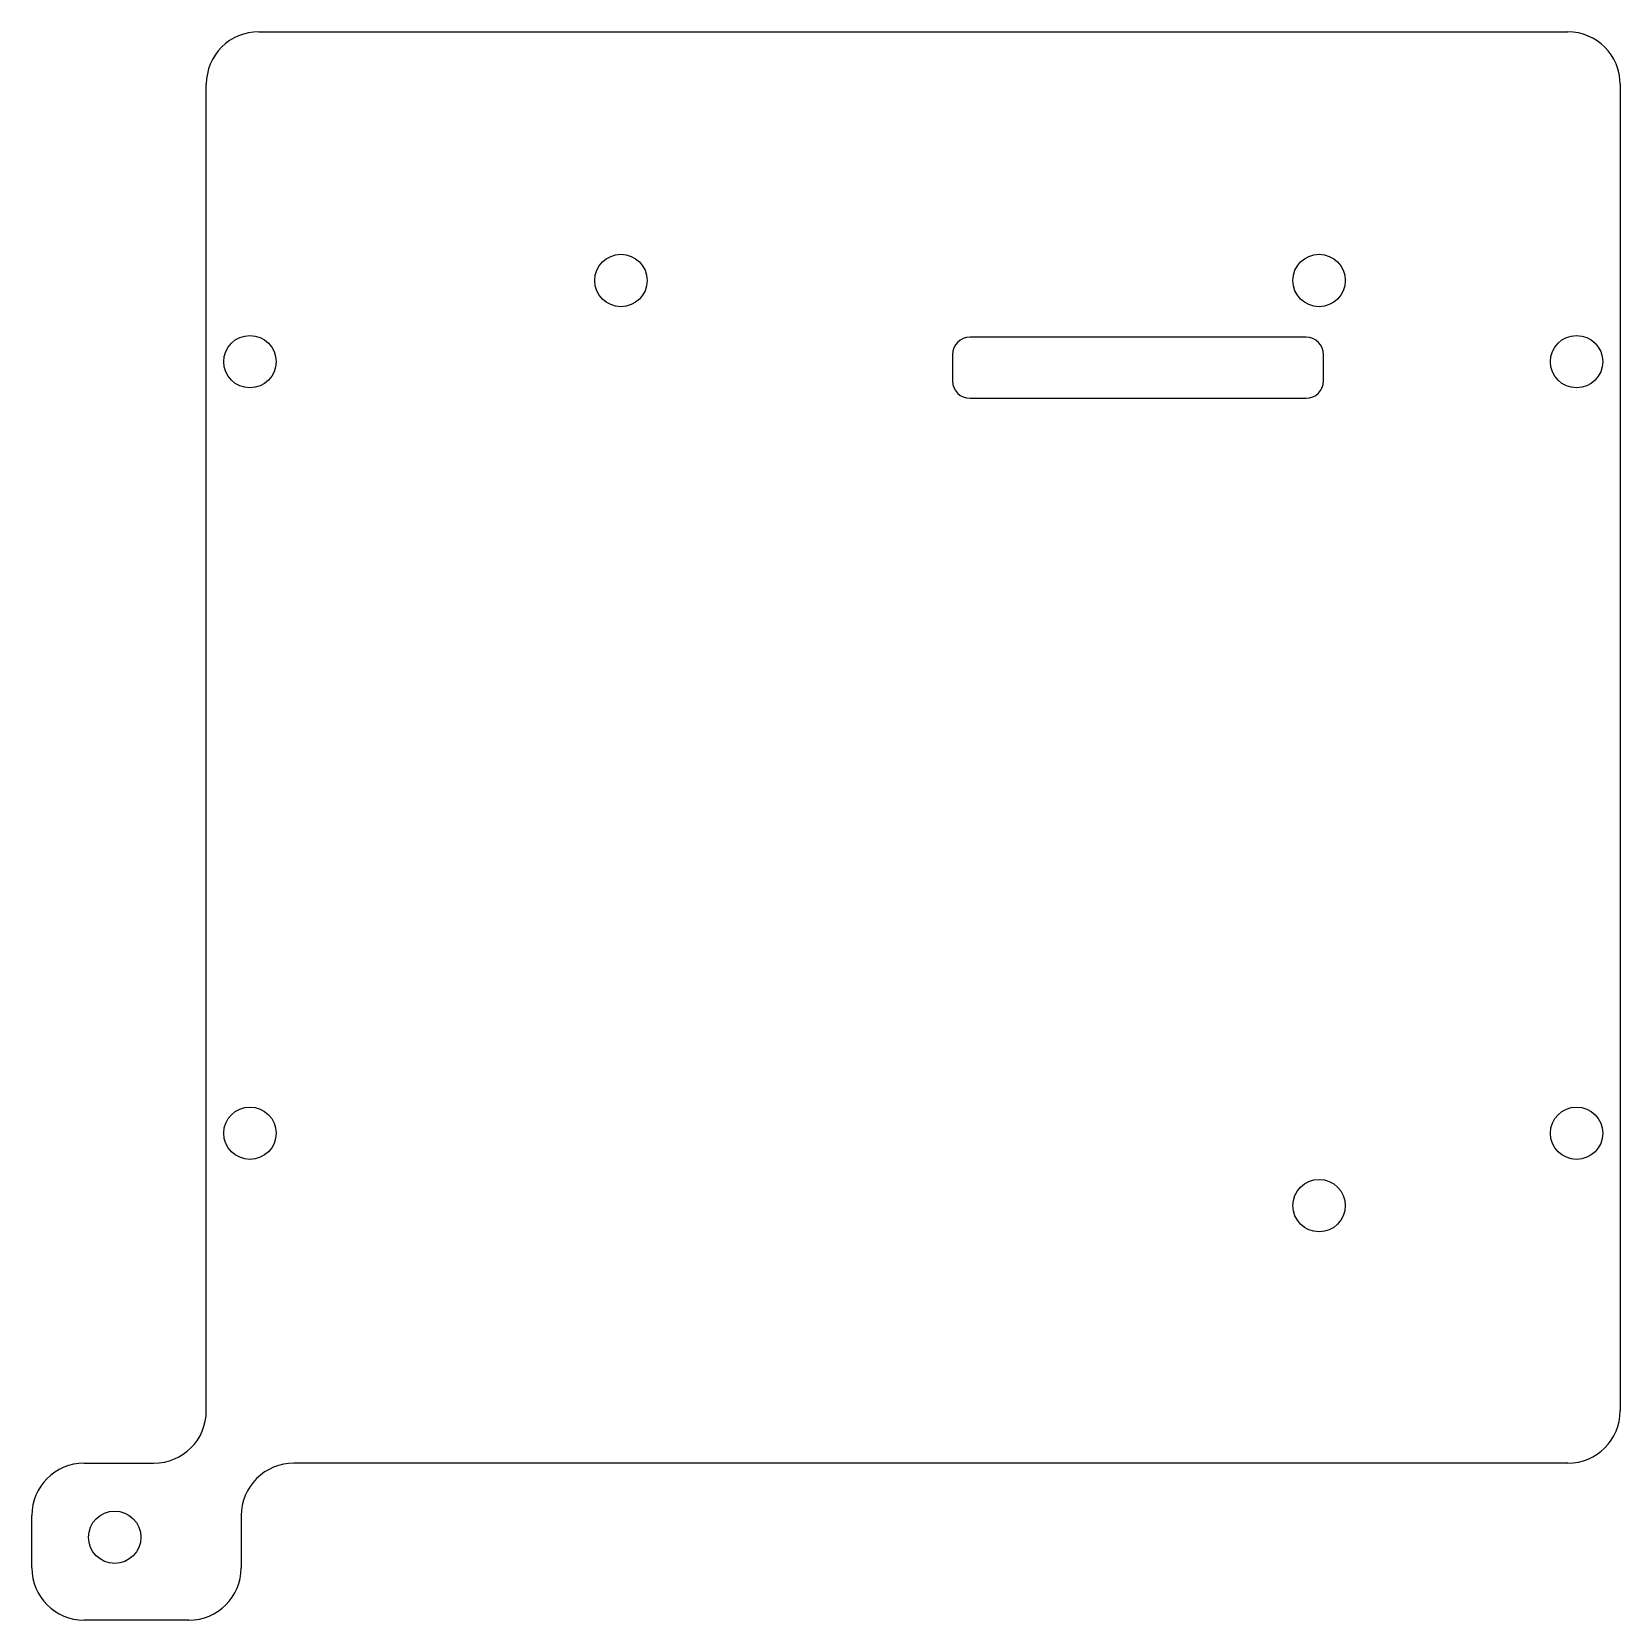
# Model space of a CAD drawing. Header units: millimetres. Extents: x 0 to 91, y 0 to 91.
import ezdxf

# ---------------------------------------------------------------- set-up
doc = ezdxf.new("R2010")
doc.units = ezdxf.units.MM
doc.layers.get('0').update_dxf_attribs({"lineweight": 25, "true_color": 0xffffff})

msp = doc.modelspace()

# ---------------------------------------------------------------- linework, layer by layer
for p, q in [((13, 91), (88, 90.992)), ((10, 12), (10, 88)), ((91, 87.992), (91, 11.992)), ((73, 73.5), (53.75, 73.5)), ((52.75, 72.5), (52.75, 71)), ((74, 71), (74, 72.5)), ((53.75, 70), (73, 70)), ((3, 9), (7, 9)), ((16, 8.992), (15.006, 8.994)), ((88, 8.992), (16, 8.992)), ((0, 2.998), (0, 6)), ((12, 5.994), (12, 2.99)), ((12, 2.99), (12, 2.999)), ((9.001, -0.001), (2.998, -0.002))]:
    msp.add_line(p, q)
for centre in [(33.75, 76.75), (73.75, 76.75), (12.5, 72.1), (88.5, 72.1), (12.5, 27.9), (88.5, 27.9), (73.75, 23.75), (4.75, 4.75)]:
    msp.add_circle(centre, 1.5)
for centre, radius, start, end in [((13, 88), 3, 89.99408, 180), ((88, 87.992), 3, 0, 89.99408), ((53.75, 72.5), 1, 90, 180), ((73, 72.5), 1, 0, 90), ((53.75, 71), 1, 180, 270), ((73, 71), 1, 270, 0), ((7, 12), 3, 270, 0), ((88, 11.992), 3, 270, 0), ((3, 6), 3, 90, 180), ((15, 5.994), 3, 89.88016, 180), ((3, 2.998), 3, 180, 269.96313), ((9, 2.999), 3, 270.01228, 0)]:
    msp.add_arc(centre, radius, start, end)

doc.saveas('drawing.dxf')
